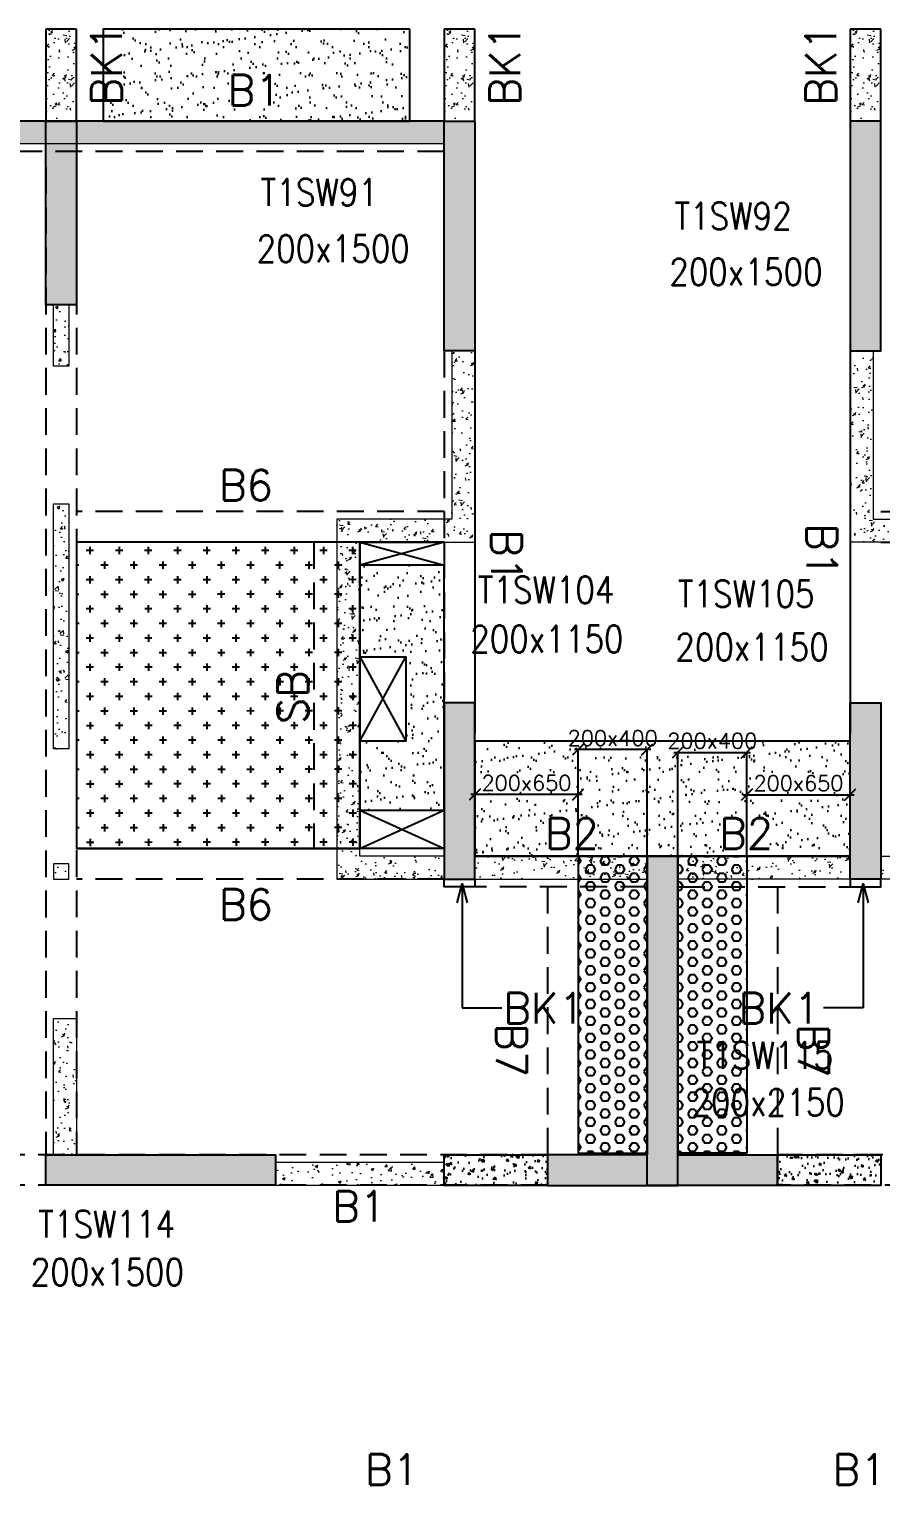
# Model space of a CAD drawing. Header units: millimetres. Extents: x 1078357 to 2594950, y -4969473 to -4636555.
# Drawn here: x 2002642 to 2008201, y -4662110 to -4652604 of the extents above; entities that cross this region are included whole.
import ezdxf

# ---------------------------------------------------------------- set-up
doc = ezdxf.new("R2010")
doc.units = ezdxf.units.MM
doc.header["$PDMODE"] = 35
for name, pattern in [('CONTINOUS', [0]), ('HIDDEN', [0.375, 0.25, -0.125]), ('New Retail block$0$CONTINOUS', [0])]:
    doc.linetypes.add(name, pattern=pattern)
doc.layers.get('0').update_dxf_attribs({"lineweight": 0})
doc.layers.get('Defpoints').update_dxf_attribs({"lineweight": 0})
for name, color, linetype, lineweight in [('A-_ANOTDIMA_D-', 6, 'Continuous', 13), ('COL. NO.', 30, 'Continuous', 25), ('COL. SIZE', 7, 'Continuous', 25), ('DIM', 9, 'Continuous', 25), ('HATCH', 8, 'Continuous', 30), ('RCC UPSTAND', 43, 'Continuous', 30), ('S-NON STR RCC WALL', 8, 'Continuous', 0)]:
    doc.layers.add(name, color=color, linetype=linetype, lineweight=lineweight)
for name, color, linetype in [('B-200x325', 201, 'HIDDEN'), ('B-200x375', 41, 'HIDDEN'), ('B-200x650', 241, 'HIDDEN'), ('B-300xSLAB THK.', 151, 'Continuous'), ('BK1-200x650', 241, 'HIDDEN'), ('DC BEAM NO.', 7, 'Continuous'), ('DROP SLAB', 8, 'Continuous'), ('NON STR. RCC WALL', 6, 'Continuous'), ('S-COLUMN_SHEAR WALL', 1, 'Continuous'), ('S-PROJECTION', 54, 'New Retail block$0$CONTINOUS'), ('SLAB FOLD', 8, 'Continuous')]:
    doc.layers.add(name, color=color, linetype=linetype)
doc.styles.add('Roman', font='romans')
doc.styles.add('ROMANS', font='romans.shx', dxfattribs={"width": 0.85})
doc.dimstyles.new('HARESH', dxfattribs={"dimtxt": 150, "dimasz": 75, "dimexe": 0, "dimexo": 0, "dimgap": 25, "dimtad": 1, "dimdec": 0, "dimdsep": 46, "dimtxsty": 'Roman', "dimblk": 'OBLIQUE', "dimcen": 225, "dimdle": 25, "dimclrd": 2, "dimclre": 2, "dimclrt": 7, "dimadec": 8, "dimazin": 1, "dimtfac": 1, "dimtdec": 0, "dimtmove": 0, "dimatfit": 0, "dimfxl": 1, "dimlwd": -1, "dimlwe": -1, "dimarcsym": 0})
pattern_1 = [(50, (-4410069.28, 23210408.14), (182.184669, -15.9390855), [19.05, -209.55]), (355, (-4410069.28, 23210408.14), (-35.2434214, 191.0568452), [15.24, -167.6405842]), (100.4514447, (-4410054.1, 23210406.81), (146.9412471, 175.1177519), [16.1900088, -178.0902446]), (46.1842, (-4410069.28, 23210458.94), (271.0790409, -42.042328), [28.575, -314.325]), (96.6355576, (-4410046.7, 23210455.44), (237.404134, 247.4261246), [24.2850231, -267.1356082]), (351.1841512, (-4410069.28, 23210458.94), (237.404134, 247.4261246), [22.859967, -251.459732]), (21, (-4410043.88, 23210446.24), (151.6143913, -102.2651982), [19.05, -209.55]), (326, (-4410043.88, 23210446.24), (61.8020283, 184.1879661), [15.24, -167.64]), (71.451445, (-4410031.24, 23210437.72), (213.4164193, 81.9227689), [16.1900088, -178.0899376]), (37.5, (-4410069.28, 23210408.14), (3.08860325, 84.55503887), [0, -165.608, 0, -170.18, 0, -168.275]), (7.5, (-4410069.28, 23210408.14), (66.8196625, 100.18057482), [0, -97.028, 0, -161.798, 0, -64.135]), (327.5, (-4410125.92, 23210408.14), (135.59059517, -5.728744), [0, -63.5, 0, -198.12, 0, -262.89]), (317.5, (-4410151.32, 23210408.14), (148.1291814, 25.42649103), [0, -82.55, 0, -131.572, 0, -186.69])]
pattern_2 = [(180, (1932026.365, -4471198.795), (-7e-15, -54.992613), [31.75, -63.5]), (300, (1932026.365, -4471198.795), (47.625, 27.496307), [31.75, -63.5]), (240, (1931994.615, -4471198.795), (47.625, -27.496307), [31.75, -63.5])]

# ---------------------------------------------------------------- blocks, each defined once
blk = doc.blocks.new('_Oblique')
at = {"color": 0, "linetype": 'ByBlock', "lineweight": -2}
blk.add_line((-0.5, -0.5), (0.5, 0.5), dxfattribs=at)
blk = doc.blocks.new('*D1516')
at = {"layer": 'Defpoints', "color": 0, "ltscale": 700, "transparency": 16777216}
for p in [(2006225.9, -4657308.2), (2006225.9, -4658003.3, 0), (2006676, -4658003.3, 0)]:
    blk.add_point(p, dxfattribs=at)
at = {"layer": 'DIM', "color": 2, "ltscale": 700, "transparency": 16777216}
for p, q in [((2006701, -4657308.2), (2006200.9, -4657308.2)), ((2006225.9, -4658003.3), (2006225.9, -4657308.2)), ((2006676, -4658003.3), (2006676, -4657308.2))]:
    blk.add_line(p, q, dxfattribs=at)
at = {"layer": 'DIM', "color": 2, "ltscale": 700, "transparency": 16777216, "xscale": 75, "yscale": 75, "zscale": 75, "rotation": 180}
blk.add_blockref('_Oblique', (2006225.9, -4657308.2), dxfattribs=at)
at = {"layer": 'DIM', "color": 2, "ltscale": 700, "transparency": 16777216, "xscale": 75, "yscale": 75, "zscale": 75}
blk.add_blockref('_Oblique', (2006676, -4657308.2), dxfattribs=at)
at = {"layer": 'DIM', "color": 7, "ltscale": 700, "transparency": 16777216, "insert": (2006450.9, -4657233.2), "char_height": 150, "attachment_point": 5, "style": 'Roman'}
blk.add_mtext('{\\H0.666667x;200x400}', dxfattribs=at)
blk = doc.blocks.new('*D1517')
at = {"layer": 'Defpoints', "color": 0, "ltscale": 700, "transparency": 16777216}
for p in [(2005551.2, -4657601.2), (2005551.2, -4658003.3, 0), (2006225.9, -4658003.3, 0)]:
    blk.add_point(p, dxfattribs=at)
at = {"layer": 'DIM', "color": 2, "ltscale": 700, "transparency": 16777216}
for p, q in [((2006250.9, -4657601.2), (2005526.2, -4657601.2)), ((2005551.2, -4658003.3), (2005551.2, -4657601.2)), ((2006225.9, -4658003.3), (2006225.9, -4657601.2))]:
    blk.add_line(p, q, dxfattribs=at)
at = {"layer": 'DIM', "color": 2, "ltscale": 700, "transparency": 16777216, "xscale": 75, "yscale": 75, "zscale": 75, "rotation": 180}
blk.add_blockref('_Oblique', (2005551.2, -4657601.2), dxfattribs=at)
at = {"layer": 'DIM', "color": 2, "ltscale": 700, "transparency": 16777216, "xscale": 75, "yscale": 75, "zscale": 75}
blk.add_blockref('_Oblique', (2006225.9, -4657601.2), dxfattribs=at)
at = {"layer": 'DIM', "color": 7, "ltscale": 700, "transparency": 16777216, "insert": (2005888.5, -4657526.2), "char_height": 150, "attachment_point": 5, "style": 'Roman'}
blk.add_mtext('{\\H0.666667x;200x650}', dxfattribs=at)
blk = doc.blocks.new('*D1518')
at = {"layer": 'Defpoints', "color": 0, "ltscale": 700, "transparency": 16777216}
for p in [(2007326.2, -4657326.5), (2006876, -4658003.3, 0), (2007326.2, -4658003.3, 0)]:
    blk.add_point(p, dxfattribs=at)
at = {"layer": 'DIM', "color": 2, "ltscale": 700, "transparency": 16777216}
for p, q in [((2006851, -4657326.5), (2007351.2, -4657326.5)), ((2006876, -4658003.3), (2006876, -4657326.5)), ((2007326.2, -4658003.3), (2007326.2, -4657326.5))]:
    blk.add_line(p, q, dxfattribs=at)
at = {"layer": 'DIM', "color": 2, "ltscale": 700, "transparency": 16777216, "xscale": 75, "yscale": 75, "zscale": 75, "rotation": 180}
blk.add_blockref('_Oblique', (2006876, -4657326.5), dxfattribs=at)
at = {"layer": 'DIM', "color": 2, "ltscale": 700, "transparency": 16777216, "xscale": 75, "yscale": 75, "zscale": 75}
blk.add_blockref('_Oblique', (2007326.2, -4657326.5), dxfattribs=at)
at = {"layer": 'DIM', "color": 7, "ltscale": 700, "transparency": 16777216, "insert": (2007101.1, -4657251.5), "char_height": 150, "attachment_point": 5, "style": 'Roman'}
blk.add_mtext('{\\H0.666667x;200x400}', dxfattribs=at)
blk = doc.blocks.new('*D1519')
at = {"layer": 'Defpoints', "color": 0, "ltscale": 700, "transparency": 16777216}
for p in [(2008001, -4657603.2), (2007326.2, -4658003.3, 0), (2008001, -4658003.3, 0)]:
    blk.add_point(p, dxfattribs=at)
at = {"layer": 'DIM', "color": 2, "ltscale": 700, "transparency": 16777216}
for p, q in [((2007301.2, -4657603.2), (2008026, -4657603.2)), ((2007326.2, -4658003.3), (2007326.2, -4657603.2)), ((2008001, -4658003.3), (2008001, -4657603.2))]:
    blk.add_line(p, q, dxfattribs=at)
at = {"layer": 'DIM', "color": 2, "ltscale": 700, "transparency": 16777216, "xscale": 75, "yscale": 75, "zscale": 75, "rotation": 180}
blk.add_blockref('_Oblique', (2007326.2, -4657603.2), dxfattribs=at)
at = {"layer": 'DIM', "color": 2, "ltscale": 700, "transparency": 16777216, "xscale": 75, "yscale": 75, "zscale": 75}
blk.add_blockref('_Oblique', (2008001, -4657603.2), dxfattribs=at)
at = {"layer": 'DIM', "color": 7, "ltscale": 700, "transparency": 16777216, "insert": (2007663.6, -4657528.2), "char_height": 150, "attachment_point": 5, "style": 'Roman'}
blk.add_mtext('{\\H0.666667x;200x650}', dxfattribs=at)
blk = doc.blocks.new('G$CD63B60BD')
at = {"layer": 'COL. NO.', "linetype": 'Continuous', "style": 'ROMANS', "width": 0.85}
for s, p in [('T1SW91', (74827, 15346.4, -320.4)), ('T1SW92', (77527.8, 15192.3, -320.4)), ('T1SW104', (76243.9, 12750.9, -320.4)), ('T1SW105', (77549.6, 12724.9, -320.4)), ('T1SW115', (77671.7, 9711.4, -320.4)), ('T1SW114', (73375.6, 8609.2, -320.4))]:
    blk.add_text(s, height=175, dxfattribs=at).set_placement(p)
at = {"layer": 'COL. SIZE', "linetype": 'Continuous', "style": 'ROMANS', "width": 0.85}
for s, p in [('200x1500', (74800.3, 14978.9, -320.4)), ('200x1500', (77494, 14827.7, -320.4)), ('200x1150', (76194.8, 12430, -320.4)), ('200x1150', (77533.7, 12377.4, -320.4)), ('200x2150', (77639.1, 9404, -320.4)), ('200x1500', (73326.5, 8295.7, -320.4))]:
    blk.add_text(s, height=175, dxfattribs=at).set_placement(p)

msp = doc.modelspace()

# ---------------------------------------------------------------- hatches: boundary and pattern name
at = {"layer": 'DROP SLAB'}
h = msp.add_hatch(dxfattribs=at)
h.set_pattern_fill('CROSS', color=8, scale=15, angle=179.96921)
h.set_pattern_definition([(180.03079016, (-2432315.24, 14068521.8), (-95.1987999, -95.3011726), [47.625, -142.875]), (270.03079016, (-2432339.07, 14068545.6), (95.3011726, -95.1987999), [47.625, -142.875])])
h.paths.add_polyline_path([(2004800.9, -4655954.1), (2002951.2, -4655954.1), (2002951.2, -4657953.9), (2004800.9, -4657953.9)])
at = {"layer": 'HATCH'}
h = msp.add_hatch(dxfattribs=at)
h.set_pattern_fill('AR-SAND', color=8, scale=3, angle=179.97015)
h.set_pattern_definition([(37.4701541, (-971232.12, 9334366.43), (-4.7236114, 146.8264517), [0, -115.824, 0, -129.54, 0, -123.825]), (7.4701541, (-971232.12, 9334366.43), (134.9689868, 214.9772528), [0, -62.484, 0, -104.394, 0, -40.005]), (327.4701541, (-971325.84, 9334366.48), (237.2979035, 0.3075449), [0, -38.1, 0, -137.16, 0, -179.07]), (317.4701541, (-971325.84, 9334366.48), (229.1017424, 66.759465), [0, -19.05, 0, -89.916, 0, -102.87])])
h.paths.add_polyline_path([(2005126.4, -4652603.8), (2003126.4, -4652603.8), (2003126.4, -4653203.8), (2005126.4, -4653203.8)])
h = msp.add_hatch(dxfattribs=at)
h.set_pattern_fill('AR-SAND', color=8, scale=3, angle=0.02985)
h.set_pattern_definition([(37.47015413, (-3026682.39, 18702404.82), (-4.72361136, 146.8264517), [0, -115.824, 0, -129.54, 0, -123.825]), (7.4701541, (-3026682.4, 18702404.82), (134.9689868, 214.9772528), [0, -62.484, 0, -104.394, 0, -40.005]), (327.4701541, (-3026776.12, 18702404.87), (237.2979035, 0.3075449), [0, -38.1, 0, -137.16, 0, -179.07]), (317.4701541, (-3026776.12, 18702404.87), (229.1017424, 66.759465), [0, -19.05, 0, -89.916, 0, -102.87])])
h.paths.add_polyline_path([(2005350.6, -4656103.8), (2004800.6, -4656103.8), (2004800.6, -4656703.8), (2005100.6, -4656703.8), (2005100.6, -4657253.8), (2004800.6, -4657253.7), (2004800.6, -4657703.8), (2005350.6, -4657703.8)])
h = msp.add_hatch(dxfattribs=at)
h.set_pattern_fill('AR-SAND', color=8, scale=3, angle=179.97015)
h.set_pattern_definition([(37.4701541, (-2068456.74, 14018335.53), (-4.72361136, 146.8264517), [0, -115.824, 0, -129.54, 0, -123.825]), (7.4701541, (-2068456.74, 14018335.53), (134.9689868, 214.9772528), [0, -62.484, 0, -104.394, 0, -40.005]), (327.4701541, (-2068550.47, 14018335.58), (237.2979035, 0.3075449), [0, -38.1, 0, -137.16, 0, -179.07]), (317.4701541, (-2068550.47, 14018335.58), (229.1017424, 66.759465), [0, -19.05, 0, -89.916, 0, -102.87])])
h.paths.add_polyline_path([(2008001.5, -4657253.8), (2005551.5, -4657253.8), (2005551.5, -4658003.8), (2008001.5, -4658003.8)])
h = msp.add_hatch(dxfattribs=at)
h.set_pattern_fill('AR-SAND', color=8, scale=3, angle=179.97015)
h.set_pattern_definition([(37.4701541, (-2068456.83, 14018335.53), (-4.72361136, 146.8264517), [0, -115.824, 0, -129.54, 0, -123.825]), (7.4701541, (-2068456.83, 14018335.53), (134.9689868, 214.9772528), [0, -62.484, 0, -104.394, 0, -40.005]), (327.4701541, (-2068550.56, 14018335.58), (237.2979035, 0.3075449), [0, -38.1, 0, -137.16, 0, -179.07]), (317.4701541, (-2068550.56, 14018335.58), (229.1017424, 66.759465), [0, -19.05, 0, -89.916, 0, -102.87])])
h.paths.add_polyline_path([(2008001.4, -4657403.8), (2005551.4, -4657403.8), (2005551.4, -4658003.8), (2008001.4, -4658003.8)])
at = {"layer": 'RCC UPSTAND'}
h = msp.add_hatch(dxfattribs=at)
h.set_pattern_fill('AR-CONC', color=8, scale=20, angle=90)
h.set_pattern_definition([(140, (-1203023.79, -7197373.4), (12.550427, 143.4520365), [15, -165]), (85, (-1203023.79, -7197373.4), (-150.438427, -27.7502667), [12, -132]), (190.4514445, (-1203022.75, -7197361.44), (-137.887998, 115.7017693), [12.7480384, -140.2284224]), (136.1842, (-1203063.8, -7197373.4), (33.103856, 213.448266), [22.5, -247.5]), (186.6356355, (-1203061.03, -7197355.6), (-194.82372, 186.932389), [19.122068, -210.342752]), (81.184164, (-1203063.8, -7197373.4), (-194.82372, 186.932389), [18, -198]), (111, (-1203053.79, -7197353.4), (80.523778, 119.3814104), [15, -165]), (56, (-1203053.79, -7197353.4), (-145.030009, 48.6630664), [12, -132]), (161.4514447, (-1203047.08, -7197343.45), (-64.5062306, 168.0444753), [12.748038, -140.2284224]), (127.5, (-1203023.79, -7197373.394), (-66.57877077, 2.43197106), [0, -130.4, 0, -134, 0, -132.5]), (97.5, (-1203023.79, -7197373.394), (-78.8823424, 52.6139075), [0, -76.4, 0, -127.4, 0, -50.5]), (57.5, (-1203023.79, -7197417.994), (4.51097435, 106.7644872), [0, -50, 0, -156, 0, -207]), (47.5, (-1203023.79, -7197437.99), (-20.0209965, 116.6372339), [0, -65, 0, -103.6, 0, -147])])
h.paths.add_polyline_path([(2006026.2, -4659954), (2006026.2, -4660154), (2005351.2, -4660153.9), (2005351.2, -4659953.9)])
h = msp.add_hatch(dxfattribs=at)
h.set_pattern_fill('AR-CONC', color=8, scale=20, angle=90)
h.set_pattern_definition([(140, (-1201498.79, -7197373.4), (12.550427, 143.4520365), [15, -165]), (85, (-1201498.79, -7197373.4), (-150.438427, -27.7502667), [12, -132]), (190.4514445, (-1201497.75, -7197361.44), (-137.887998, 115.7017693), [12.7480384, -140.2284224]), (136.1842, (-1201538.8, -7197373.4), (33.103856, 213.448266), [22.5, -247.5]), (186.6356355, (-1201536.03, -7197355.6), (-194.82372, 186.932389), [19.122068, -210.342752]), (81.184164, (-1201538.8, -7197373.4), (-194.82372, 186.932389), [18, -198]), (111, (-1201528.79, -7197353.4), (80.523778, 119.3814104), [15, -165]), (56, (-1201528.79, -7197353.4), (-145.030009, 48.6630664), [12, -132]), (161.4514447, (-1201522.08, -7197343.45), (-64.5062306, 168.0444753), [12.748038, -140.2284224]), (127.5, (-1201498.79, -7197373.395), (-66.57877077, 2.43197106), [0, -130.4, 0, -134, 0, -132.5]), (97.5, (-1201498.79, -7197373.395), (-78.8823424, 52.6139075), [0, -76.4, 0, -127.4, 0, -50.5]), (57.5, (-1201498.79, -7197417.995), (4.51097435, 106.7644872), [0, -50, 0, -156, 0, -207]), (47.5, (-1201498.79, -7197437.995), (-20.0209965, 116.6372339), [0, -65, 0, -103.6, 0, -147])])
h.paths.add_polyline_path([(2008201.2, -4659953.9), (2008201.2, -4660153.9), (2007526.2, -4660154), (2007526.2, -4659954)])
at = {"layer": 'S-COLUMN_SHEAR WALL', "lineweight": 25}
h = msp.add_hatch(color=1, dxfattribs=at)
h.dxf.hatch_style = 1
h.paths.add_polyline_path([(2002751.2, -4654403.9), (2002951.2, -4654403.9), (2002951.2, -4653203.9), (2002751.2, -4653203.9)])
at = {"layer": 'S-COLUMN_SHEAR WALL', "lineweight": 25, "extrusion": (-1.00316e-06, 2.11765e-11, 1)}
h = msp.add_hatch(color=1, dxfattribs=at)
h.dxf.hatch_style = 1
h.paths.add_polyline_path([(2005351.2, -4653203.9), (2005551.2, -4653203.9), (2005551.2, -4654703.8), (2005351.2, -4654703.8)])
at = {"layer": 'S-COLUMN_SHEAR WALL', "lineweight": 25, "extrusion": (1.00316e-06, 1.91639e-11, 1)}
h = msp.add_hatch(color=1, dxfattribs=at)
h.dxf.hatch_style = 1
h.paths.add_polyline_path([(2008201.2, -4653203.9), (2008001.2, -4653203.9), (2008001.2, -4654703.8), (2008201.2, -4654703.8)])
at = {"layer": 'S-COLUMN_SHEAR WALL', "lineweight": 25, "extrusion": (-1.00316e-06, 2.11765e-11, 1)}
h = msp.add_hatch(color=1, dxfattribs=at)
h.dxf.hatch_style = 1
h.paths.add_polyline_path([(2005351.2, -4658153.9), (2005551.2, -4658153.9), (2005551.2, -4657003.8), (2005351.2, -4657003.8)])
at = {"layer": 'S-COLUMN_SHEAR WALL', "lineweight": 25, "extrusion": (1.00316e-06, 1.91639e-11, 1)}
h = msp.add_hatch(color=1, dxfattribs=at)
h.dxf.hatch_style = 1
h.paths.add_polyline_path([(2008201.2, -4658153.9), (2008001.2, -4658153.9), (2008001.2, -4657003.8), (2008201.2, -4657003.8)])
at = {"layer": 'S-COLUMN_SHEAR WALL', "lineweight": 25}
h = msp.add_hatch(color=1, dxfattribs=at)
h.dxf.hatch_style = 1
h.paths.add_polyline_path([(2006676.2, -4659954), (2006026.2, -4659954), (2006026.2, -4660154), (2006876.2, -4660154), (2006876.2, -4658004), (2006676.2, -4658004)])
at = {"layer": 'S-COLUMN_SHEAR WALL', "lineweight": 25, "extrusion": (1.00316e-06, 1.91639e-11, 1)}
h = msp.add_hatch(color=1, dxfattribs=at)
h.dxf.hatch_style = 1
h.paths.add_polyline_path([(2006876.2, -4659954), (2007526.2, -4659954), (2007526.2, -4660154), (2006676.2, -4660154), (2006676.2, -4658004), (2006876.2, -4658004)])
at = {"layer": 'S-COLUMN_SHEAR WALL', "lineweight": 25}
h = msp.add_hatch(color=1, dxfattribs=at)
h.dxf.hatch_style = 1
h.paths.add_polyline_path([(2002751.2, -4659953.8), (2004251.2, -4659953.8), (2004251.2, -4660153.8), (2002751.2, -4660153.8)])
at = {"layer": 'S-NON STR RCC WALL'}
h = msp.add_hatch(dxfattribs=at)
h.set_pattern_fill('AR-CONC', color=256, angle=180)
h.set_pattern_definition([(50, (-6531093.57, 32902484.41), (182.184669, -15.93908554), [19.05, -209.55]), (355, (-6531093.57, 32902484.4), (-35.2434214, 191.0568452), [15.24, -167.6405842]), (100.4514447, (-6531078.39, 32902483.08), (146.9412471, 175.1177519), [16.1900088, -178.0902446]), (46.1842, (-6531093.57, 32902535.2), (271.0790409, -42.0423279), [28.575, -314.325]), (96.6355576, (-6531070.98, 32902531.7), (237.404134, 247.4261246), [24.2850231, -267.1356082]), (351.1841512, (-6531093.57, 32902535.2), (237.404134, 247.4261246), [22.859967, -251.459732]), (21, (-6531068.17, 32902522.51), (151.61439127, -102.2651982), [19.05, -209.55]), (326, (-6531068.17, 32902522.5), (61.80202835, 184.1879661), [15.24, -167.64]), (71.451445, (-6531055.54, 32902513.99), (213.4164193, 81.9227689), [16.1900088, -178.0899376]), (37.5, (-6531093.57, 32902484.41), (3.08860325, 84.55503887), [0, -165.608, 0, -170.18, 0, -168.275]), (7.5, (-6531093.57, 32902484.41), (66.8196625, 100.18057482), [0, -97.028, 0, -161.798, 0, -64.135]), (327.5, (-6531150.21, 32902484.41), (135.59059517, -5.72874399), [0, -63.5, 0, -198.12, 0, -262.89]), (317.5, (-6531175.61, 32902484.41), (148.1291814, 25.42649103), [0, -82.55, 0, -131.572, 0, -186.69])])
h.paths.add_polyline_path([(2002951.2, -4653203.8), (2002951.2, -4652603.8), (2002751.2, -4652603.8), (2002751.2, -4653203.8), (2002951.2, -4653203.8)], is_closed=False)
h = msp.add_hatch(dxfattribs=at)
h.set_pattern_fill('AR-CONC', color=256, angle=180)
h.set_pattern_definition([(50, (-6528493.55, 32902484.4), (182.184669, -15.93908554), [19.05, -209.55]), (355, (-6528493.55, 32902484.4), (-35.2434214, 191.0568452), [15.24, -167.6405842]), (100.4514447, (-6528478.37, 32902483.08), (146.9412471, 175.1177519), [16.1900088, -178.0902446]), (46.1842, (-6528493.55, 32902535.2), (271.0790409, -42.0423279), [28.575, -314.325]), (96.6355576, (-6528470.96, 32902531.7), (237.404134, 247.4261246), [24.2850231, -267.1356082]), (351.1841512, (-6528493.55, 32902535.2), (237.404134, 247.4261246), [22.859967, -251.459732]), (21, (-6528468.15, 32902522.5), (151.61439127, -102.2651982), [19.05, -209.55]), (326, (-6528468.15, 32902522.5), (61.80202835, 184.1879661), [15.24, -167.64]), (71.451445, (-6528455.52, 32902513.98), (213.4164193, 81.9227689), [16.1900088, -178.0899376]), (37.5, (-6528493.55, 32902484.404), (3.08860325, 84.55503887), [0, -165.608, 0, -170.18, 0, -168.275]), (7.5, (-6528493.55, 32902484.4), (66.8196625, 100.18057482), [0, -97.028, 0, -161.798, 0, -64.135]), (327.5, (-6528550.19, 32902484.404), (135.59059517, -5.72874399), [0, -63.5, 0, -198.12, 0, -262.89]), (317.5, (-6528575.59, 32902484.4), (148.1291814, 25.42649103), [0, -82.55, 0, -131.572, 0, -186.69])])
h.paths.add_polyline_path([(2005551.2, -4653203.8), (2005551.2, -4652603.8), (2005351.2, -4652603.8), (2005351.2, -4653203.8), (2005551.2, -4653203.8)], is_closed=False)
h = msp.add_hatch(dxfattribs=at)
h.set_pattern_fill('AR-CONC', color=256, angle=180)
h.set_pattern_definition([(50, (-6525843.57, 32902484.41), (182.184669, -15.93908554), [19.05, -209.55]), (355, (-6525843.57, 32902484.41), (-35.2434214, 191.0568452), [15.24, -167.6405842]), (100.4514447, (-6525828.39, 32902483.09), (146.9412471, 175.1177519), [16.1900088, -178.0902446]), (46.1842, (-6525843.57, 32902535.21), (271.0790409, -42.0423279), [28.575, -314.325]), (96.6355576, (-6525820.98, 32902531.7), (237.404134, 247.4261246), [24.2850231, -267.1356082]), (351.1841512, (-6525843.57, 32902535.21), (237.404134, 247.4261246), [22.859967, -251.459732]), (21, (-6525818.17, 32902522.51), (151.61439127, -102.2651982), [19.05, -209.55]), (326, (-6525818.17, 32902522.51), (61.80202835, 184.1879661), [15.24, -167.64]), (71.451445, (-6525805.54, 32902514), (213.4164193, 81.9227689), [16.1900088, -178.0899376]), (37.5, (-6525843.57, 32902484.415), (3.08860325, 84.55503887), [0, -165.608, 0, -170.18, 0, -168.275]), (7.5, (-6525843.57, 32902484.415), (66.8196625, 100.18057482), [0, -97.028, 0, -161.798, 0, -64.135]), (327.5, (-6525900.21, 32902484.415), (135.59059517, -5.72874399), [0, -63.5, 0, -198.12, 0, -262.89]), (317.5, (-6525925.61, 32902484.41), (148.1291814, 25.42649103), [0, -82.55, 0, -131.572, 0, -186.69])])
h.paths.add_polyline_path([(2008201.2, -4653203.8), (2008201.2, -4652603.8), (2008001.2, -4652603.8), (2008001.2, -4653203.8), (2008201.2, -4653203.8)], is_closed=False)
h = msp.add_hatch(dxfattribs=at)
h.set_pattern_fill('AR-CONC', color=256, angle=180)
h.set_pattern_definition([(50, (-3312844.56, 18526388.95), (182.184669, -15.9390855), [19.05, -209.55]), (355, (-3312844.56, 18526388.95), (-35.2434214, 191.0568452), [15.24, -167.6405842]), (100.4514447, (-3312829.38, 18526387.62), (146.9412471, 175.1177519), [16.1900088, -178.0902446]), (46.1842, (-3312844.56, 18526439.75), (271.0790409, -42.042328), [28.575, -314.325]), (96.6355576, (-3312821.97, 18526436.25), (237.404134, 247.4261246), [24.285023, -267.135608]), (351.1841512, (-3312844.56, 18526439.75), (237.404134, 247.4261246), [22.859967, -251.459732]), (21, (-3312819.16, 18526427.05), (151.6143913, -102.2651982), [19.05, -209.55]), (326, (-3312819.16, 18526427.05), (61.8020283, 184.1879661), [15.24, -167.64]), (71.451445, (-3312806.53, 18526418.53), (213.4164193, 81.9227689), [16.1900088, -178.0899376]), (37.5, (-3312844.56, 18526388.95), (3.08860325, 84.55503887), [0, -165.608, 0, -170.18, 0, -168.275]), (7.5, (-3312844.56, 18526388.95), (66.8196625, 100.18057482), [0, -97.028, 0, -161.798, 0, -64.135]), (327.5, (-3312901.205, 18526388.95), (135.59059517, -5.728744), [0, -63.5, 0, -198.12, 0, -262.89]), (317.5, (-3312926.6, 18526388.95), (148.1291814, 25.42649103), [0, -82.55, 0, -131.572, 0, -186.69])])
h.paths.add_polyline_path([(2005026.4, -4653203.8), (2005351.4, -4653203.8), (2005351.4, -4653353.8), (2005026.4, -4653353.8)])
h.paths.add_polyline_path([(2003226.4, -4653203.8), (2005026.4, -4653203.8), (2005026.4, -4653353.8), (2003226.4, -4653353.8)])
h.paths.add_polyline_path([(1997276.4, -4653203.9), (1998026.4, -4653203.9), (1998026.4, -4653353.8), (1997276.4, -4653353.8)])
h.paths.add_polyline_path([(1998026.4, -4653203.8), (1999826.4, -4653203.8), (1999826.4, -4653353.8), (1998026.4, -4653353.8)])
h.paths.add_polyline_path([(2002476.4, -4653203.8), (2003226.4, -4653203.8), (2003226.4, -4653353.8), (2002476.4, -4653353.8)])
h.paths.add_polyline_path([(2000676.4, -4653203.8), (2002476.4, -4653203.8), (2002476.4, -4653353.8), (2000676.4, -4653353.8)])
h.paths.add_polyline_path([(1995154.3, -4653203.8), (1995476.4, -4653203.8), (1995476.4, -4653353.8), (1995154.3, -4653353.8)])
h.paths.add_polyline_path([(1999826.4, -4653203.8), (2000151.4, -4653203.8), (2000151.4, -4653353.8), (1999826.4, -4653353.8)])
h.paths.add_polyline_path([(2000351.4, -4653203.8), (2000676.4, -4653203.8), (2000676.4, -4653353.8), (2000351.4, -4653353.8)])
h.paths.add_polyline_path([(1995476.4, -4653203.8), (1997276.4, -4653203.8), (1997276.4, -4653353.8), (1995476.4, -4653353.8)])
h = msp.add_hatch(dxfattribs=at)
h.set_pattern_fill('AR-CONC', color=256, angle=180)
h.set_pattern_definition([(50, (2002864.44, -4793872.02), (182.18467, -15.93909), [19.05, -209.55]), (355, (2002864.44, -4793872.02), (-35.24342, 191.05685), [15.24, -167.64058]), (100.45144, (2002879.62, -4793873.35), (146.94125, 175.11775), [16.19, -178.09024]), (46.1842, (2002864.44, -4793821.22), (271.07904, -42.04233), [28.575, -314.325]), (96.63556, (2002887.03, -4793824.72), (237.40413, 247.4261), [24.285, -267.1356]), (351.18415, (2002864.44, -4793821.22), (237.40413, 247.4261), [22.85997, -251.45973]), (21, (2002889.84, -4793833.92), (151.61439, -102.2652), [19.05, -209.55]), (326, (2002889.84, -4793833.92), (61.80203, 184.18797), [15.24, -167.64]), (71.45144, (2002902.47, -4793842.44), (213.41642, 81.92277), [16.19, -178.08994]), (37.5, (2002864.44, -4793872.02), (3.088603, 84.55504), [0, -165.608, 0, -170.18, 0, -168.275]), (7.5, (2002864.44, -4793872.02), (66.81966, 100.180575), [0, -97.028, 0, -161.798, 0, -64.135]), (327.5, (2002807.8, -4793872.02), (135.590595, -5.728744), [0, -63.5, 0, -198.12, 0, -262.89]), (317.5, (2002782.4, -4793872.02), (148.12918, 25.42649), [0, -82.55, 0, -131.572, 0, -186.69])])
h.paths.add_polyline_path([(2002801.4, -4654403.8), (2002901.4, -4654403.8), (2002901.4, -4654803.8), (2002801.4, -4654803.8)])
h = msp.add_hatch(dxfattribs=at)
h.set_pattern_fill('AR-CONC', color=256)
h.set_pattern_definition(pattern_1)
h.paths.add_polyline_path([(2004651.4, -4655803.8), (2004651.4, -4658153.8), (2005351.4, -4658153.8), (2005351.4, -4658003.8), (2004801.4, -4658003.8), (2004801.4, -4655953.8), (2005551.4, -4655953.8), (2005551.4, -4654703.8), (2005401.4, -4654703.8), (2005401.4, -4655803.8)])
h = msp.add_hatch(dxfattribs=at)
h.set_pattern_fill('AR-CONC', color=256, angle=180)
h.set_pattern_definition(pattern_1)
h.paths.add_polyline_path([(2008901.4, -4655803.8), (2008901.4, -4658153.8), (2008201.4, -4658153.8), (2008201.4, -4658003.8), (2008751.4, -4658003.8), (2008751.4, -4655953.8), (2008001.4, -4655953.8), (2008001.4, -4654703.8), (2008151.4, -4654703.8), (2008151.4, -4655803.8)])
h = msp.add_hatch(dxfattribs=at)
h.set_pattern_fill('AR-CONC', color=256, angle=180)
h.set_pattern_definition([(50, (3100089.16, -9477891.21), (182.184669, -15.9390855), [19.05, -209.55]), (355, (3100089.16, -9477891.2), (-35.2434214, 191.056845), [15.24, -167.640584]), (100.4514447, (3100104.34, -9477892.54), (146.941247, 175.117752), [16.190009, -178.0902446]), (46.1842, (3100089.16, -9477840.4), (271.079041, -42.042328), [28.575, -314.325]), (96.6355576, (3100111.75, -9477843.9), (237.404134, 247.426125), [24.285023, -267.135608]), (351.184151, (3100089.16, -9477840.4), (237.404134, 247.426125), [22.859967, -251.459732]), (21, (3100114.56, -9477853.11), (151.6143913, -102.265198), [19.05, -209.55]), (326, (3100114.56, -9477853.1), (61.802028, 184.187966), [15.24, -167.64]), (71.451445, (3100127.19, -9477861.63), (213.416419, 81.922769), [16.190009, -178.0899376]), (37.5, (3100089.156, -9477891.21), (3.08860325, 84.5550389), [0, -165.608, 0, -170.18, 0, -168.275]), (7.5, (3100089.16, -9477891.21), (66.8196625, 100.1805748), [0, -97.028, 0, -161.798, 0, -64.135]), (327.5, (3100032.514, -9477891.21), (135.5905952, -5.728744), [0, -63.5, 0, -198.12, 0, -262.89]), (317.5, (3100007.11, -9477891.21), (148.1291814, 25.426491), [0, -82.55, 0, -131.572, 0, -186.69])])
h.paths.add_polyline_path([(2002801.4, -4655703.8), (2002901.4, -4655703.8), (2002901.4, -4657303.8), (2002801.4, -4657303.8)])
h = msp.add_hatch(dxfattribs=at)
h.set_pattern_fill('AR-CONC', color=256)
h.set_pattern_definition(pattern_1)
h.paths.add_polyline_path([(2006676.4, -4658003.8), (2005551.4, -4658003.8), (2005551.4, -4658153.8), (2006676.4, -4658153.8)])
h = msp.add_hatch(dxfattribs=at)
h.set_pattern_fill('AR-CONC', color=256, angle=180)
h.set_pattern_definition(pattern_1)
h.paths.add_polyline_path([(2006876.4, -4658003.8), (2008001.4, -4658003.8), (2008001.4, -4658153.8), (2006876.4, -4658153.8)])
h = msp.add_hatch(dxfattribs=at)
h.set_pattern_fill('AR-CONC', color=256, angle=180)
h.set_pattern_definition([(50, (3100075.94, -9479255.87), (182.184669, -15.9390855), [19.05, -209.55]), (355, (3100075.94, -9479255.87), (-35.2434214, 191.056845), [15.24, -167.640584]), (100.4514447, (3100091.12, -9479257.2), (146.941247, 175.117752), [16.190009, -178.0902446]), (46.1842, (3100075.94, -9479205.07), (271.079041, -42.042328), [28.575, -314.325]), (96.6355576, (3100098.53, -9479208.58), (237.404134, 247.426125), [24.285023, -267.135608]), (351.184151, (3100075.94, -9479205.07), (237.404134, 247.426125), [22.859967, -251.459732]), (21, (3100101.34, -9479217.77), (151.6143913, -102.265198), [19.05, -209.55]), (326, (3100101.34, -9479217.77), (61.802028, 184.187966), [15.24, -167.64]), (71.451445, (3100113.98, -9479226.3), (213.416419, 81.922769), [16.190009, -178.0899376]), (37.5, (3100075.94, -9479255.87), (3.08860325, 84.5550389), [0, -165.608, 0, -170.18, 0, -168.275]), (7.5, (3100075.94, -9479255.87), (66.8196625, 100.1805748), [0, -97.028, 0, -161.798, 0, -64.135]), (327.5, (3100019.3, -9479255.87), (135.5905952, -5.728744), [0, -63.5, 0, -198.12, 0, -262.89]), (317.5, (3099993.9, -9479255.87), (148.1291814, 25.426491), [0, -82.55, 0, -131.572, 0, -186.69])])
h.paths.add_polyline_path([(2002801.4, -4658153.8), (2002901.4, -4658153.8), (2002901.4, -4658053.8), (2002801.4, -4658053.8)])
h = msp.add_hatch(dxfattribs=at)
h.set_pattern_fill('AR-CONC', color=256, angle=180)
h.set_pattern_definition([(50, (-5448733.74, 27894427.32), (182.184669, -15.93908554), [19.05, -209.55]), (355, (-5448733.74, 27894427.32), (-35.2434214, 191.0568452), [15.24, -167.6405842]), (100.4514447, (-5448718.56, 27894425.99), (146.9412471, 175.1177519), [16.1900088, -178.0902446]), (46.1842, (-5448733.74, 27894478.12), (271.0790409, -42.042328), [28.575, -314.325]), (96.6355576, (-5448711.15, 27894474.62), (237.404134, 247.4261246), [24.2850231, -267.1356082]), (351.1841512, (-5448733.74, 27894478.12), (237.404134, 247.4261246), [22.859967, -251.459732]), (21, (-5448708.34, 27894465.42), (151.6143913, -102.2651982), [19.05, -209.55]), (326, (-5448708.34, 27894465.42), (61.8020283, 184.1879661), [15.24, -167.64]), (71.451445, (-5448695.7, 27894456.9), (213.4164193, 81.9227689), [16.1900088, -178.0899376]), (37.5, (-5448733.74, 27894427.32), (3.08860325, 84.55503887), [0, -165.608, 0, -170.18, 0, -168.275]), (7.5, (-5448733.74, 27894427.32), (66.8196625, 100.18057482), [0, -97.028, 0, -161.798, 0, -64.135]), (327.5, (-5448790.38, 27894427.32), (135.59059517, -5.72874399), [0, -63.5, 0, -198.12, 0, -262.89]), (317.5, (-5448815.78, 27894427.32), (148.1291814, 25.42649103), [0, -82.55, 0, -131.572, 0, -186.69])])
h.paths.add_polyline_path([(2002801.4, -4659063.8), (2002951.4, -4659063.8), (2002951.4, -4659953.7), (2002801.4, -4659953.7)])
at = {"layer": 'S-NON STR RCC WALL', "ltscale": 700}
h = msp.add_hatch(dxfattribs=at)
h.set_pattern_fill('AR-CONC', color=256)
h.set_pattern_definition([(50, (1951234.82, -4802138.5), (182.18467, -15.93909), [19.05, -209.55]), (355, (1951234.82, -4802138.5), (-35.24342, 191.05685), [15.24, -167.64058]), (100.45144, (1951250, -4802139.83), (146.94125, 175.11775), [16.19, -178.09024]), (46.1842, (1951234.82, -4802087.7), (271.07904, -42.04233), [28.575, -314.325]), (96.63556, (1951257.4, -4802091.2), (237.40413, 247.42612), [24.285, -267.1356]), (351.18415, (1951234.82, -4802087.7), (237.40413, 247.4261), [22.85997, -251.45973]), (21, (1951260.22, -4802100.4), (151.61439, -102.2652), [19.05, -209.55]), (326, (1951260.22, -4802100.4), (61.80203, 184.18797), [15.24, -167.64]), (71.45144, (1951272.85, -4802108.92), (213.41642, 81.92277), [16.19, -178.08994]), (37.5, (1951234.82, -4802138.5), (3.088603, 84.55504), [0, -165.608, 0, -170.18, 0, -168.275]), (7.5, (1951234.82, -4802138.5), (66.81966, 100.180575), [0, -97.028, 0, -161.798, 0, -64.135]), (327.5, (1951178.18, -4802138.5), (135.590595, -5.728744), [0, -63.5, 0, -198.12, 0, -262.89]), (317.5, (1951152.78, -4802138.5), (148.12918, 25.42649), [0, -82.55, 0, -131.572, 0, -186.69])])
h.paths.add_polyline_path([(2005351.4, -4660003.8), (2004251.2, -4660003.8), (2004251.2, -4660153.7), (2005351.4, -4660153.7)])
at = {"layer": 'SLAB FOLD', "ltscale": 1000}
h = msp.add_hatch(dxfattribs=at)
h.set_pattern_fill('HEX', color=8, scale=10, angle=180)
h.set_pattern_definition(pattern_2)
h.paths.add_polyline_path([(2006676.4, -4659943.2), (2006226.4, -4659943.2), (2006226.4, -4658003.8), (2006676.4, -4658003.8)])
h = msp.add_hatch(dxfattribs=at)
h.set_pattern_fill('HEX', color=8, scale=10, angle=180)
h.set_pattern_definition(pattern_2)
h.paths.add_polyline_path([(2007326.3, -4659943.7), (2006876.3, -4659943.7), (2006876.3, -4658003.8), (2007326.3, -4658003.8)])

# ---------------------------------------------------------------- linework, layer by layer
at = {"layer": 'B-200x325', "ltscale": 700}
for p, q in [((2005351.2, -4655754.1, 0), (2002951.2, -4655754.1, 0)), ((2008201.2, -4655754, 0), (2010601.2, -4655754.1, 0)), ((2005351, -4658153.9, 0), (2002951.2, -4658153.9, 0))]:
    msp.add_line(p, q, dxfattribs=at)
at = {"layer": 'B-200x325', "linetype": 'Continuous', "ltscale": 700}
for p, q in [((2005351.2, -4655954.1, 0), (2002951.2, -4655954.1, 0)), ((2008201.2, -4655954, 0), (2010601.2, -4655954.1, 0)), ((2005351, -4657953.9, 0), (2002951.2, -4657953.9, 0))]:
    msp.add_line(p, q, dxfattribs=at)
at = {"layer": 'B-200x375', "ltscale": 700}
for p, q in [((2006026.1, -4658203.8, 0), (2006026.1, -4659953.8)), ((2007526.3, -4658203.8, 0), (2007526.3, -4659953.8))]:
    msp.add_line(p, q, dxfattribs=at)
at = {"layer": 'B-200x375', "linetype": 'Continuous', "ltscale": 700}
for p, q in [((2006226.1, -4658203.8, 0), (2006226.1, -4659943.2, 0)), ((2007326.3, -4658203.8, 0), (2007326.3, -4659943.2, 0))]:
    msp.add_line(p, q, dxfattribs=at)
at = {"layer": 'B-200x650', "linetype": 'CONTINOUS', "ltscale": 700}
for p, q in [((2002951.2, -4652603.8, 0), (2002751.2, -4652603.8, 0)), ((2002751.2, -4652603.8, 0), (2002751.2, -4653203.8)), ((2002951.2, -4653203.8), (2002951.2, -4652603.8, 0)), ((2005551.2, -4652603.8, 0), (2005351.2, -4652603.8, 0)), ((2005351.2, -4652603.8, 0), (2005351.2, -4653203.8)), ((2005551.2, -4653203.8), (2005551.2, -4652603.8, 0)), ((2008201.2, -4652603.8, 0), (2008001.2, -4652603.8, 0)), ((2008001.2, -4652603.8, 0), (2008001.2, -4653203.8, 0)), ((2008201.2, -4653203.8, 0), (2008201.2, -4652603.8, 0)), ((2005351.4, -4653203.8, 0), (2000351.4, -4653203.8, 0)), ((2005551.4, -4654703.8, 0), (2005551.4, -4657203.8, 0)), ((2008001.4, -4654703.8, 0), (2008001.4, -4657203.8, 0)), ((2008001.4, -4658003.8, 0), (2005551.4, -4658003.8, 0))]:
    msp.add_line(p, q, dxfattribs=at)
at = {"layer": 'B-200x650', "linetype": 'HIDDEN', "ltscale": 700}
for p, q in [((2005351.4, -4653403.8, 0), (2000351.4, -4653403.8, 0)), ((2002751.4, -4653503.9, 0), (2002751.4, -4659953.7, 0)), ((2002951.4, -4653503.8, 0), (2002951.4, -4659953.7, 0)), ((2005351.4, -4654703.8, 0), (2005351.4, -4657203.8, 0)), ((2006676.4, -4658203.8, 0), (2005551.4, -4658203.8, 0)), ((2006876.4, -4658203.8, 0), (2008001.4, -4658203.8, 0)), ((2006026.2, -4659953.7, 0), (2000351.4, -4659953.7, 0)), ((2013201.4, -4659953.7, 0), (2007526.2, -4659953.7, 0)), ((2006026.2, -4660153.7, 0), (1993826.2, -4660153.7, 0)), ((2015751.4, -4660153.7, 0), (2007526.2, -4660153.7, 0))]:
    msp.add_line(p, q, dxfattribs=at)
at = {"layer": 'B-300xSLAB THK.', "linetype": 'HIDDEN', "ltscale": 700}
msp.add_line((2004500.9, -4655954.1, 0), (2004500.9, -4657953.9, 0), dxfattribs=at)
at = {"layer": 'B-300xSLAB THK.', "linetype": 'ByBlock', "ltscale": 700}
msp.add_line((2004800.9, -4655954.1, 0), (2004800.9, -4657953.9, 0), dxfattribs=at)
at = {"layer": 'BK1-200x650', "linetype": 'Continuous', "ltscale": 700, "elevation": 0}
for points in [[(2005351.5, -4658153.8), (2005551.5, -4658153.8), (2005551.5, -4658204), (2005351.5, -4658204)], [(2008201.5, -4658153.8), (2008001.4, -4658153.8), (2008001.4, -4658204), (2008201.5, -4658204)]]:
    msp.add_lwpolyline(points, close=True, dxfattribs=at)
at = {"layer": 'DROP SLAB', "color": 3, "linetype": 'CONTINOUS', "ltscale": 500}
for p, q in [((2005350.9, -4655953.9, 0), (2004800.9, -4656103.9, 0)), ((2004801.7, -4655954.1, 0), (2005350.9, -4656103.9, 0)), ((2004801.2, -4656703.8, 0), (2005101.3, -4657253.8, 0)), ((2004801.2, -4657253.8, 0), (2005101.3, -4656703.8, 0)), ((2004801.4, -4657703.9, 0), (2005351.2, -4657953.9, 0)), ((2004801.4, -4657953.9, 0), (2005351.4, -4657703.9, 0))]:
    msp.add_line(p, q, dxfattribs=at)
at = {"layer": 'DROP SLAB', "color": 3, "linetype": 'CONTINOUS', "ltscale": 500, "elevation": 0}
for points in [[(2004800.9, -4655954.1), (2002951.2, -4655954.1), (2002951.2, -4657953.9), (2004800.9, -4657953.9)], [(2004800.9, -4655954.1), (2005350.9, -4655954.1), (2005350.9, -4656103.9), (2004800.9, -4656103.9)], [(2004801.3, -4656703.8), (2005101.3, -4656703.8), (2005101.3, -4657253.8), (2004801.3, -4657253.8)], [(2004801.4, -4657703.9), (2005351.2, -4657703.9), (2005351.2, -4657953.9), (2004801.4, -4657953.9)]]:
    msp.add_lwpolyline(points, close=True, dxfattribs=at)
at = {"layer": 'NON STR. RCC WALL', "elevation": 0}
for points in [[(2006026.2, -4659954), (2006026.2, -4660154), (2005351.2, -4660153.9), (2005351.2, -4659953.9)], [(2008201.2, -4659953.9), (2008201.2, -4660153.9), (2007526.2, -4660154), (2007526.2, -4659954)]]:
    msp.add_lwpolyline(points, close=True, dxfattribs=at)
at = {"layer": 'S-COLUMN_SHEAR WALL', "color": 1, "lineweight": 25, "elevation": 0}
for points in [[(2002751.2, -4653203.9), (2002951.2, -4653203.9), (2002951.2, -4654403.9), (2002751.2, -4654403.9)], [(2002751.2, -4659953.8), (2004251.2, -4659953.8), (2004251.2, -4660153.8), (2002751.2, -4660153.8)]]:
    msp.add_lwpolyline(points, close=True, dxfattribs=at)
at = {"layer": 'S-COLUMN_SHEAR WALL', "color": 1, "lineweight": 25, "extrusion": (-1.00316e-06, 2.11765e-11, 1), "elevation": -2}
for points in [[(2005351.2, -4653203.9), (2005551.2, -4653203.9), (2005551.2, -4654703.8), (2005351.2, -4654703.8)], [(2005351.2, -4658153.9), (2005551.2, -4658153.9), (2005551.2, -4657003.8), (2005351.2, -4657003.8)]]:
    msp.add_lwpolyline(points, close=True, dxfattribs=at)
at = {"layer": 'S-COLUMN_SHEAR WALL', "color": 1, "lineweight": 25, "extrusion": (1.00316e-06, 1.91639e-11, 1), "elevation": 2}
for points in [[(2008201.2, -4653203.9), (2008001.2, -4653203.9), (2008001.2, -4654703.8), (2008201.2, -4654703.8)], [(2008201.2, -4658153.9), (2008001.2, -4658153.9), (2008001.2, -4657003.8), (2008201.2, -4657003.8)]]:
    msp.add_lwpolyline(points, close=True, dxfattribs=at)
at = {"layer": 'S-COLUMN_SHEAR WALL', "color": 1, "lineweight": 25, "elevation": 0}
msp.add_lwpolyline([(2006676.2, -4659954), (2006026.2, -4659954), (2006026.2, -4660154), (2006876.2, -4660154), (2006876.2, -4658004), (2006676.2, -4658004), (2006676.2, -4659954)], dxfattribs=at)
at = {"layer": 'S-COLUMN_SHEAR WALL', "color": 1, "lineweight": 25, "extrusion": (1.00316e-06, 1.91639e-11, 1), "elevation": 2}
msp.add_lwpolyline([(2006876.2, -4659954), (2007526.2, -4659954), (2007526.2, -4660154), (2006676.2, -4660154), (2006676.2, -4658004), (2006876.2, -4658004), (2006876.2, -4659954)], dxfattribs=at)
at = {"layer": 'S-NON STR RCC WALL', "elevation": 0}
for points in [[(2000351.4, -4653203.8), (2005351.4, -4653203.8), (2005351.4, -4653353.8), (2000351.4, -4653353.8)], [(2002801.4, -4654403.8), (2002901.4, -4654403.8), (2002901.4, -4654803.8), (2002801.4, -4654803.8)], [(2004651.4, -4655803.8), (2004651.4, -4658153.8), (2005351.4, -4658153.8), (2005351.4, -4658003.8), (2004801.4, -4658003.8), (2004801.4, -4655953.8), (2005551.4, -4655953.8), (2005551.4, -4654703.8), (2005401.4, -4654703.8), (2005401.4, -4655803.8)], [(2008901.4, -4655803.8), (2008901.4, -4658153.8), (2008201.4, -4658153.8), (2008201.4, -4658003.8), (2008751.4, -4658003.8), (2008751.4, -4655953.8), (2008001.4, -4655953.8), (2008001.4, -4654703.8), (2008151.4, -4654703.8), (2008151.4, -4655803.8)], [(2006676.4, -4658003.8), (2005551.4, -4658003.8), (2005551.4, -4658153.8), (2006676.4, -4658153.8)], [(2006876.4, -4658003.8), (2008001.4, -4658003.8), (2008001.4, -4658153.8), (2006876.4, -4658153.8)]]:
    msp.add_lwpolyline(points, close=True, dxfattribs=at)
at = {"layer": 'S-NON STR RCC WALL', "ltscale": 700, "elevation": 0}
for points in [[(2002801.4, -4655703.8), (2002901.4, -4655703.8), (2002901.4, -4657303.8), (2002801.4, -4657303.8)], [(2002801.4, -4658153.8), (2002901.4, -4658153.8), (2002901.4, -4658053.8), (2002801.4, -4658053.8)], [(2002801.4, -4659063.8), (2002951.4, -4659063.8), (2002951.4, -4659953.7), (2002801.4, -4659953.7)], [(2005351.4, -4660003.8), (2004251.2, -4660003.8), (2004251.2, -4660153.7), (2005351.4, -4660153.7)]]:
    msp.add_lwpolyline(points, close=True, dxfattribs=at)
at = {"layer": 'S-PROJECTION', "elevation": 0}
for points in [[(2005126.4, -4652603.8), (2003126.4, -4652603.8), (2003126.4, -4653203.8), (2005126.4, -4653203.8)], [(2008001.5, -4657253.8), (2005551.5, -4657253.8), (2005551.5, -4658003.8), (2008001.5, -4658003.8)]]:
    msp.add_lwpolyline(points, close=True, dxfattribs=at)
at = {"layer": 'SLAB FOLD', "color": 8, "ltscale": 1000, "elevation": 0}
msp.add_lwpolyline([(2005350.6, -4656103.8), (2004800.6, -4656103.8), (2004800.6, -4656703.8), (2005100.6, -4656703.8), (2005100.6, -4657253.8), (2004800.6, -4657253.7), (2004800.6, -4657703.8), (2005350.6, -4657703.8), (2005350.6, -4656103.8)], dxfattribs=at)
for points in [[(2006226.2, -4659943.2), (2006676.2, -4659943.2), (2006676.2, -4658003.9), (2006226.2, -4658003.9)], [(2007326.5, -4659943.2), (2006876.4, -4659943.2), (2006876.4, -4658003.9), (2007326.5, -4658003.9)]]:
    msp.add_lwpolyline(points, close=True, dxfattribs=at)

# ---------------------------------------------------------------- block references
at = {"layer": 'A-_ANOTDIMA_D-', "color": 2, "ltscale": 700}
msp.add_blockref('G$CD63B60BD', (1929326.2, -4669103.8, 0), dxfattribs=at)

# ---------------------------------------------------------------- texts
at = {"layer": 'B-200x325', "linetype": 'Continuous', "ltscale": 700, "style": 'ROMANS'}
for p in [(2003881.7, -4655682, -2.7), (2003881.7, -4658419.1, -2.7)]:
    msp.add_text('B6', height=200, rotation=0.00055, dxfattribs=at).set_placement(p)
at = {"layer": 'B-200x375', "linetype": 'Continuous', "ltscale": 700, "style": 'ROMANS'}
for p in [(2005690.7, -4659095.9, -5.4), (2007661.1, -4659100.2, -2.7)]:
    msp.add_text('B7', height=200, rotation=269.99866, dxfattribs=at).set_placement(p)
at = {"layer": 'B-200x650', "linetype": 'CONTINOUS', "ltscale": 700, "style": 'ROMANS'}
for p in [(2003246.9, -4653103.4, 50), (2005846.9, -4653103.4, 50)]:
    msp.add_text('BK1', height=200, rotation=90, dxfattribs=at).set_placement(p)
at = {"layer": 'B-200x650', "linetype": 'HIDDEN', "ltscale": 500, "style": 'ROMANS'}
for s, rotation, p in [('BK1', 90, (2007909.3, -4653103.4, 50)), ('B1', 359.99906, (2003937.2, -4653103.4, -2.7)), ('B1', 269.99906, (2005657.9, -4655869.7, -2.7)), ('B1', 269.99906, (2007715.4, -4655830.9, -2.7)), ('B1', 359.99906, (2004619.8, -4660391, -2.7)), ('B1', 359.99906, (2004834.6, -4662109.9, -2.7)), ('B1', 359.99906, (2007886.5, -4662109.9, -2.7))]:
    msp.add_text(s, height=200, rotation=rotation, dxfattribs=at).set_placement(p)
at = {"layer": 'B-300xSLAB THK.', "linetype": 'Continuous', "ltscale": 700, "style": 'ROMANS'}
msp.add_text('SB', height=200, rotation=90.00094, dxfattribs=at).set_placement((2004462.6, -4657142.3, -2.7))
at = {"layer": 'BK1-200x650', "linetype": 'Continuous', "ltscale": 700, "style": 'ROMANS'}
for rotation, p in [(359.99906, (2005737.5, -4659097.8, -2.7)), (0.00094, (2007272.5, -4659097.8, -2.7))]:
    msp.add_text('BK1', height=200, rotation=rotation, dxfattribs=at).set_placement(p)
at = {"layer": 'DC BEAM NO.', "linetype": 'Continuous', "ltscale": 500, "style": 'ROMANS'}
for p in [(2006009.3, -4657956.7, -2.7), (2007146, -4657956.7, -2.7)]:
    msp.add_text('B2', height=200, dxfattribs=at).set_placement(p)

# ---------------------------------------------------------------- dimensions: what is measured, and where the dimension line sits
at = {"layer": 'DIM', "ltscale": 700}
for base, p1, p2, picture, middle in [((2006225.9, -4657308.2, 0), (2006676, -4658003.3, 0), (2006225.9, -4658003.3, 0), '*D1516', (2006450.9, -4657308.2, 0)), ((2007326.2, -4657326.5, 0), (2006876, -4658003.3, 0), (2007326.2, -4658003.3, 0), '*D1518', (2007101.1, -4657326.5, 0))]:
    dim = msp.add_linear_dim(base=base, p1=p1, p2=p2, text='{\\H0.666667x;200x400}', dimstyle='HARESH', override={"dimtxsty": 'Roman'}, dxfattribs=at)
    dim.commit()
    dim.dimension.update_dxf_attribs({"geometry": picture, "text_midpoint": middle, "dimtype": 160})
for base, p1, p2, picture, middle in [((2005551.2, -4657601.2, 0), (2006225.9, -4658003.3, 0), (2005551.2, -4658003.3, 0), '*D1517', (2005888.5, -4657526.2, 0)), ((2008001, -4657603.2, 0), (2007326.2, -4658003.3, 0), (2008001, -4658003.3, 0), '*D1519', (2007663.6, -4657528.2, 0))]:
    dim = msp.add_linear_dim(base=base, p1=p1, p2=p2, text='{\\H0.666667x;200x650}', dimstyle='HARESH', override={"dimtxsty": 'Roman', "dimtmove": 1}, dxfattribs=at)
    dim.commit()
    dim.dimension.update_dxf_attribs({"geometry": picture, "text_midpoint": middle})

# ---------------------------------------------------------------- leaders
at = {"layer": 'BK1-200x650', "linetype": 'Continuous', "ltscale": 700}
for points in [[(2005468, -4658184.1, 0), (2005468, -4658995.5, 0), (2005726.8, -4658995.5, 0)], [(2008085, -4658184.1, 0), (2008085, -4658995.5, 0), (2007826.1, -4658995.5, 0)]]:
    msp.add_leader(points, dimstyle='HARESH', override={"dimasz": 125, "dimgap": 25, "dimtad": 0, "dimldrblk": 'Open30'}, dxfattribs=at)

doc.saveas('drawing.dxf')
